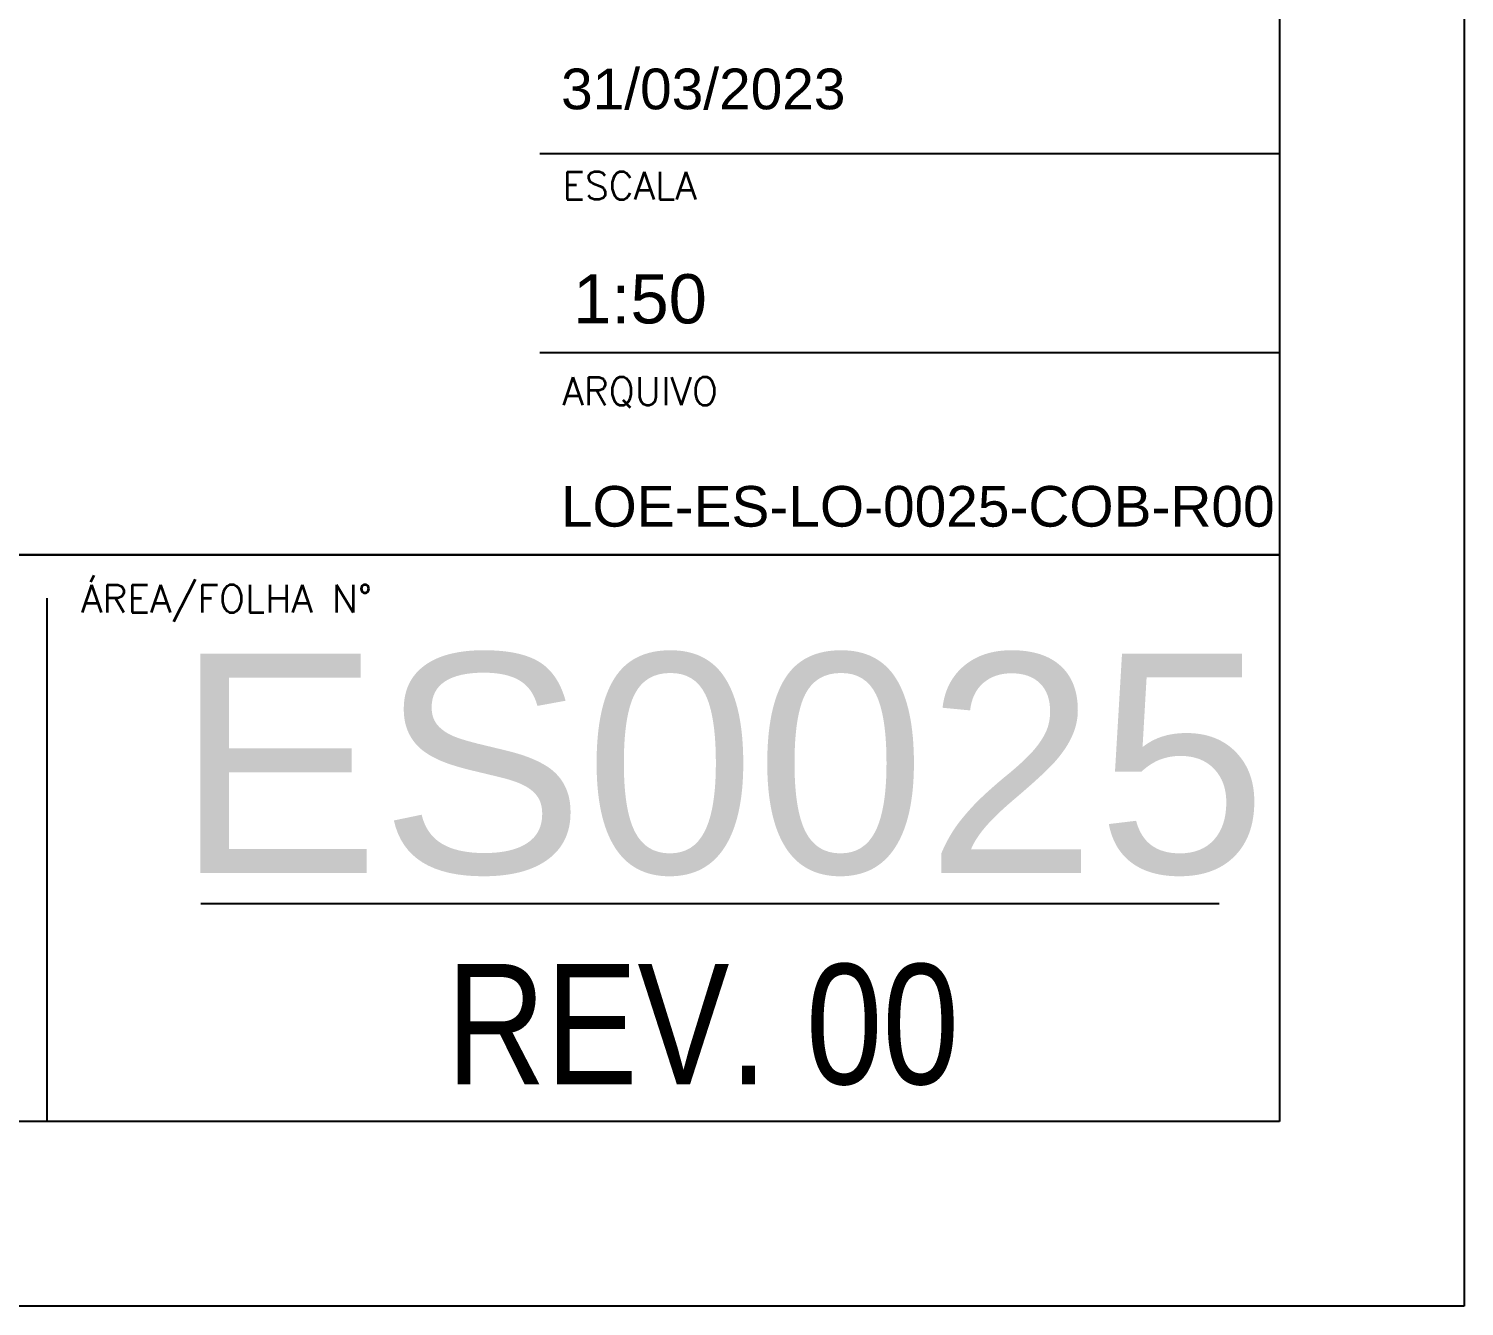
# Model space of a CAD drawing. Header units: millimetres. Extents: x -2404 to 6316, y -1750 to 2455.
# Drawn here: x 5927.3 to 6315.5, y -1750.1 to -1404.6 of the extents above; entities that cross this region are included whole.
import ezdxf

# ---------------------------------------------------------------- set-up
doc = ezdxf.new("R2010")
doc.units = ezdxf.units.MM
doc.header["$LTSCALE"] = 50
doc.layers.add('CARIMBO', color=7, linetype='Continuous')
doc.layers.add('F-MARGEM', color=1, linetype='Continuous')
doc.styles.add('AR-REF', font='arial.ttf')
doc.styles.add('CONT-TITULO', font='arial.ttf')
doc.styles.add('NFOLHA', font='ARIALN.TTF')
doc.styles.add('STYLE3', font='romans.shx')

# ---------------------------------------------------------------- blocks, each defined once
blk = doc.blocks.new('A0-3L')
at = {"layer": 'F-MARGEM', "color": 2}
blk.add_lwpolyline([(0, 0), (0, 84.1), (174.4, 84.1), (174.4, 0)], close=True, dxfattribs=at)
at = {"layer": 'F-MARGEM', "color": 7}
blk.add_lwpolyline([(2.5, 83.1), (173.4, 83.1), (173.4, 1), (2.5, 1)], close=True, dxfattribs=at)

msp = doc.modelspace()

# ---------------------------------------------------------------- linework, layer by layer
at = {"layer": 'CARIMBO', "color": 1}
for p, q in [((6065.518, -1438.371), (6265.518, -1438.371)), ((6065.518, -1492.187), (6265.518, -1492.187)), ((5932.277, -1700.135), (5932.277, -1558.614)), ((5973.88, -1641.248), (6249.27, -1641.248))]:
    msp.add_line(p, q, dxfattribs=at)
at = {"layer": 'CARIMBO', "color": 94}
msp.add_line((5415.518, -1546.931), (6265.518, -1546.931), dxfattribs=at)
at = {"layer": 'CARIMBO', "color": 6}
msp.add_line((6265.518, -1546.931), (5415.518, -1546.931), dxfattribs=at)

# ---------------------------------------------------------------- block references
at = {"layer": 'F-MARGEM', "xscale": 50, "yscale": 50, "zscale": 50}
msp.add_blockref('A0-3L', (-2404.482, -1750.135), dxfattribs=at)

# ---------------------------------------------------------------- texts
at = {"layer": 'CARIMBO', "color": 2, "style": 'STYLE3'}
for s, p in [('ESCALA', (6071.609, -1450.82)), ('ARQUIVO', (6071.609, -1506.41)), ('ÁREA/FOLHA N°', (5941.441, -1562.526))]:
    msp.add_text(s, height=7.5, dxfattribs=at).set_placement(p)
at = {"layer": 'CARIMBO', "color": 3, "style": 'AR-REF'}
msp.add_text('LOE-ES-LO-0025-COB-R00', height=11, dxfattribs=at).set_placement((6071.253, -1539.302))
at = {"layer": 'CARIMBO', "color": 5}
for s, height, style, p in [('ES0025', 59.4, 'CONT-TITULO', (5966.966, -1633.007)), ('REV. 00', 32.5, 'NFOLHA', (6040.267, -1690.075))]:
    msp.add_text(s, height=height, dxfattribs=dict(at, style=style)).set_placement(p)
at = {"layer": 'CARIMBO', "color": 3, "attachment_point": 1, "style": 'AR-REF'}
for s, insert, char_height, width in [('{\\fArial Unicode MS|b0|i0|c0|p34;31/03/2023}', (6071.284, -1415.433), 11, 676.52863), ('1:50', (6074.534, -1471.03), 13.31, 818.59964)]:
    msp.add_mtext(s, dxfattribs=dict(at, insert=insert, char_height=char_height, width=width))

doc.saveas('drawing.dxf')
